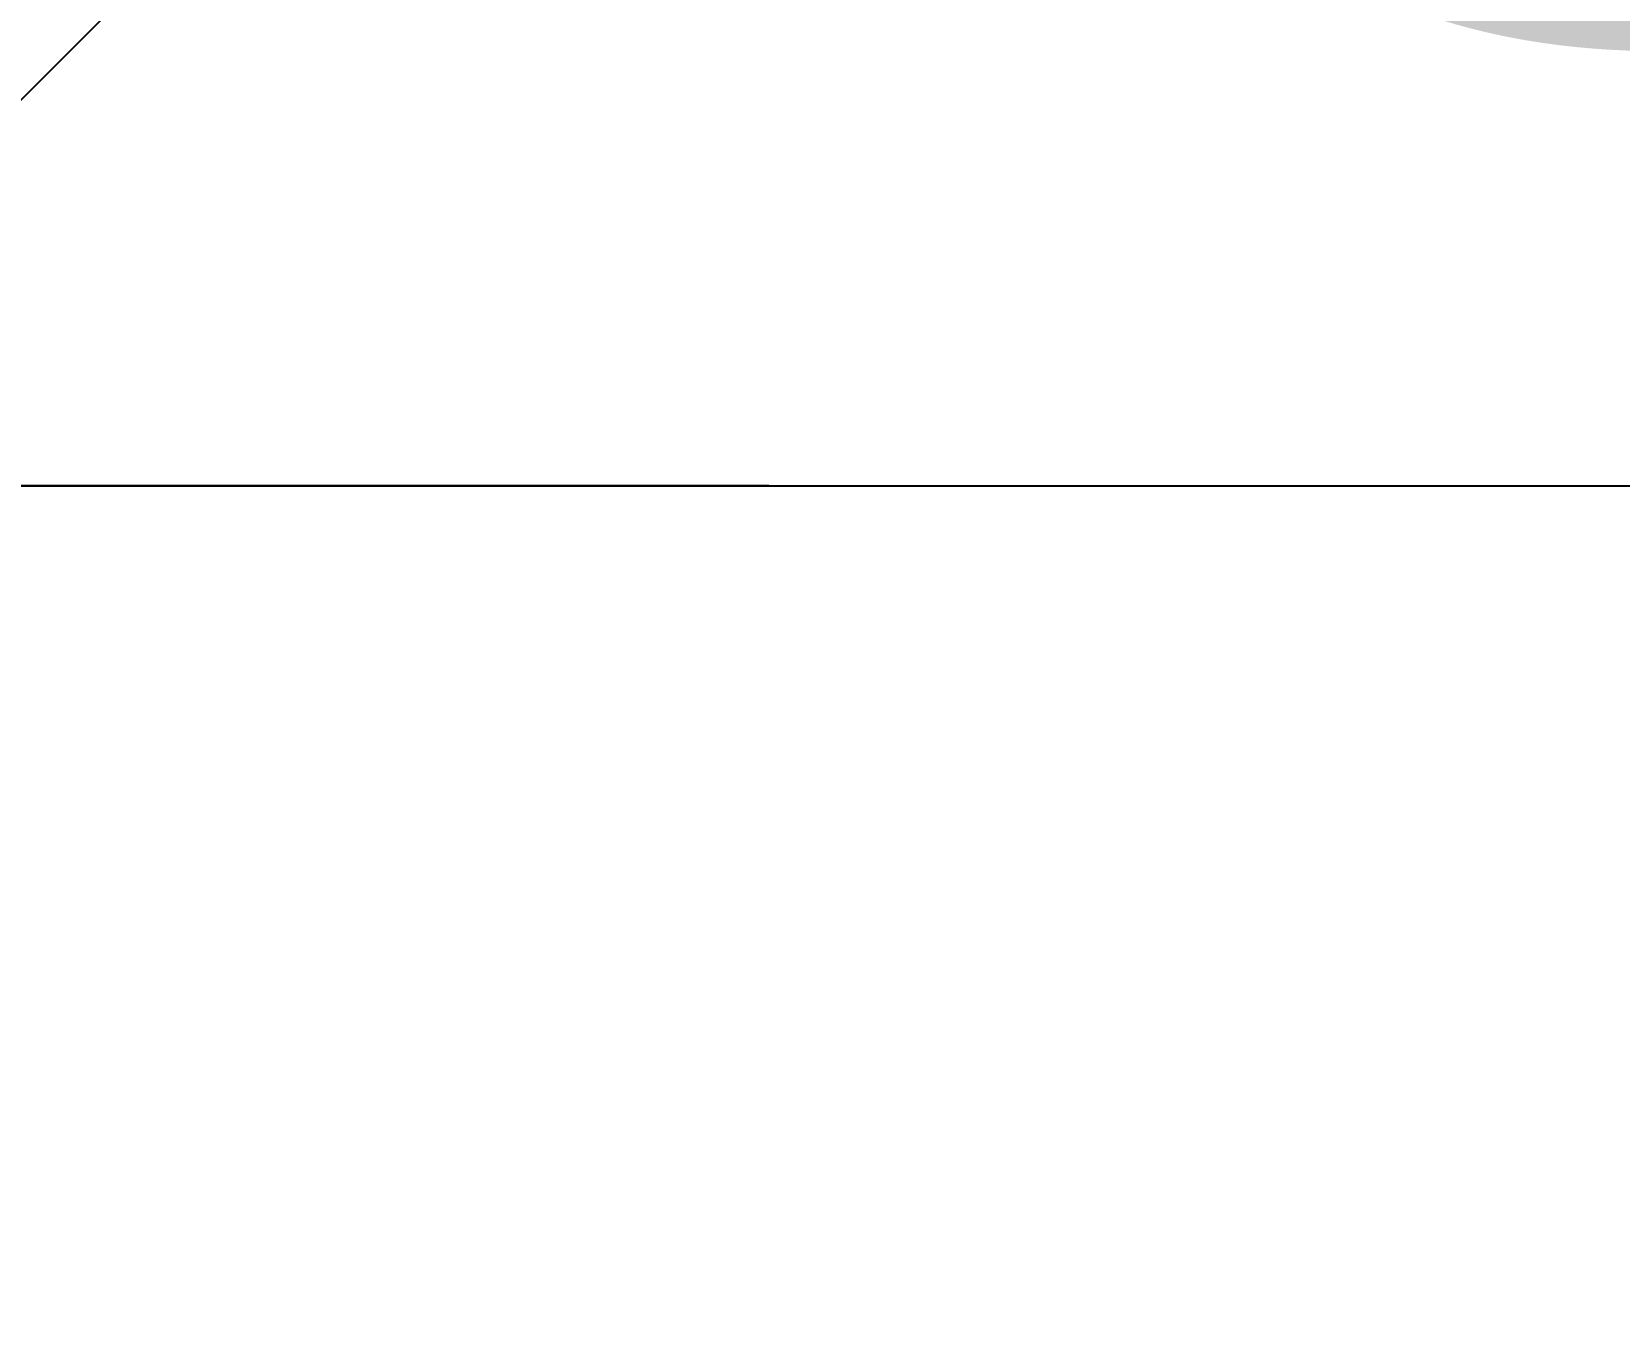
# Model space of a CAD drawing. Extents: x -12289450 to -10763036, y -7834513 to -6150123.
# Drawn here: x -11159815.5 to -11159689.5, y -7707606.1 to -7707502.6 of the extents above; entities that cross this region are included whole.
import ezdxf

# ---------------------------------------------------------------- set-up
doc = ezdxf.new("R2010")
doc.units = 0
doc.header["$LTSCALE"] = 25
doc.header["$PDMODE"] = 35
doc.layers.get('DefPoints').update_dxf_attribs({"color": 10, "lineweight": 30})
doc.layers.add('005-РАЗМЕРЫ', color=252, linetype='Continuous')
doc.styles.add('TXT0', font='txt', dxfattribs={"width": 0.8})
doc.dimstyles.new('Копия(5) РАЗМЕРЫ', dxfattribs={"dimscale": 30, "dimtxt": 7, "dimasz": 0.15, "dimexe": 0, "dimexo": 0, "dimgap": 1.2, "dimtad": 1, "dimdec": 0, "dimzin": 0, "dimdsep": 46, "dimtxsty": 'TXT0', "dimblk1": 'A8MITTA', "dimblk2": 'A8MITTA', "dimsah": 1, "dimcen": 2, "dimse1": 1, "dimse2": 1, "dimadec": 0, "dimazin": 0, "dimtp": 6, "dimtm": 6, "dimtfac": 1, "dimtdec": 0, "dimtofl": 0, "dimtmove": 0, "dimatfit": 3, "dimldrblk": 'A8MITTA', "dimfxl": 0, "dimtolj": 1, "dimtzin": 0, "dimarcsym": 0})

# ---------------------------------------------------------------- blocks, each defined once
blk = doc.blocks.new('A8MITTA', base_point=(3180, 3140))
for p, q in [((3180, 3155), (3180, 3125)), ((3170, 3130), (3190, 3150)), ((3160, 3140), (3200, 3140))]:
    blk.add_line(p, q)
blk = doc.blocks.new('*D891')
at = {"layer": '005-РАЗМЕРЫ', "color": 0, "lineweight": -2, "ltscale": 4, "transparency": 16777216}
blk.add_line((-11161492.55, -7707538.61), (-11159851.55, -7707538.61), dxfattribs=at)
at = {"layer": 'DefPoints', "color": 0, "ltscale": 4, "transparency": 16777216}
for p in [(-11159847.05, -7707538.61), (-11159847.05, -7707538.61), (-11161497.05, -7707589.75)]:
    blk.add_point(p, dxfattribs=at)
at = {"layer": '005-РАЗМЕРЫ', "color": 0, "lineweight": -2, "ltscale": 4, "transparency": 16777216, "xscale": 4.5, "yscale": 4.5, "zscale": 4.5, "rotation": 180}
blk.add_blockref('A8MITTA', (-11161497.05, -7707538.61), dxfattribs=at)
at = {"layer": '005-РАЗМЕРЫ', "color": 0, "lineweight": -2, "ltscale": 4, "transparency": 16777216, "xscale": 4.5, "yscale": 4.5, "zscale": 4.5}
blk.add_blockref('A8MITTA', (-11159847.05, -7707538.61), dxfattribs=at)
at = {"layer": '005-РАЗМЕРЫ', "color": 0, "lineweight": 25, "ltscale": 4, "transparency": 16777216, "insert": (-11160672.05, -7707397.61), "char_height": 210, "attachment_point": 5, "style": 'TXT0'}
blk.add_mtext('\\A1;1650', dxfattribs=at)
blk = doc.blocks.new('*D892')
at = {"layer": '005-РАЗМЕРЫ', "color": 0, "lineweight": -2, "ltscale": 4, "transparency": 16777216}
blk.add_line((-11159842.55, -7707538.61), (-11159276.55, -7707538.61), dxfattribs=at)
at = {"layer": 'DefPoints', "color": 0, "ltscale": 4, "transparency": 16777216}
for p in [(-11159847.05, -7707538.61), (-11159272.05, -7707538.61), (-11159272.05, -7707538.61)]:
    blk.add_point(p, dxfattribs=at)
at = {"layer": '005-РАЗМЕРЫ', "color": 0, "lineweight": -2, "ltscale": 4, "transparency": 16777216, "xscale": 4.5, "yscale": 4.5, "zscale": 4.5, "rotation": 180}
blk.add_blockref('A8MITTA', (-11159847.05, -7707538.61), dxfattribs=at)
at = {"layer": '005-РАЗМЕРЫ', "color": 0, "lineweight": -2, "ltscale": 4, "transparency": 16777216, "xscale": 4.5, "yscale": 4.5, "zscale": 4.5}
blk.add_blockref('A8MITTA', (-11159272.05, -7707538.61), dxfattribs=at)
at = {"layer": '005-РАЗМЕРЫ', "color": 0, "lineweight": 25, "ltscale": 4, "transparency": 16777216, "insert": (-11159559.55, -7707397.61), "char_height": 210, "attachment_point": 5, "style": 'TXT0'}
blk.add_mtext('\\A1;575', dxfattribs=at)

msp = doc.modelspace()

# ---------------------------------------------------------------- dimensions: what is measured, and where the dimension line sits
at = {"layer": '005-РАЗМЕРЫ', "lineweight": 25, "ltscale": 4}
for base, p1, p2, picture, middle in [((-11159847.05, -7707538.61), (-11161497.05, -7707589.75), (-11159847.05, -7707538.61), '*D891', (-11160672.05, -7707397.61)), ((-11159272.05, -7707538.61), (-11159847.05, -7707538.61), (-11159272.05, -7707538.61), '*D892', (-11159559.55, -7707397.61))]:
    dim = msp.add_linear_dim(base=base, p1=p1, p2=p2, dimstyle='Копия(5) РАЗМЕРЫ', dxfattribs=at)
    dim.commit()
    dim.dimension.update_dxf_attribs({"geometry": picture, "text_midpoint": middle})

doc.saveas('drawing.dxf')
